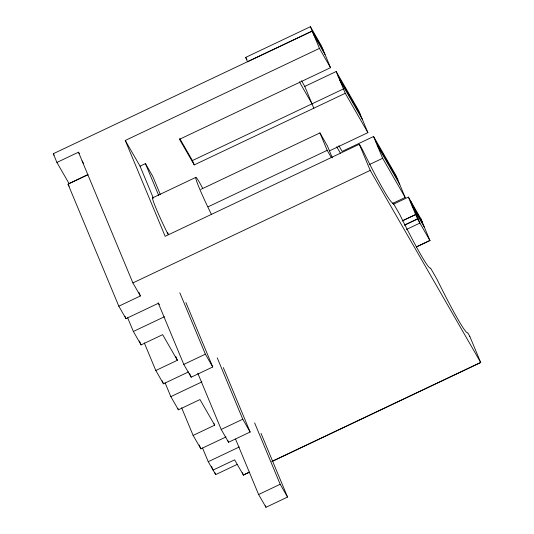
<?xml version="1.0" encoding="UTF-8"?>
<svg xmlns="http://www.w3.org/2000/svg" width="534" height="534" viewBox="0 0 534 534"><rect width="100%" height="100%" fill="white"/><g stroke="black" fill="none" stroke-linecap="round" stroke-linejoin="round"><path stroke-width="0.8" d="M323.277 50.263L312.236 31.059L247.509 61.744L245.693 57.392L310.421 26.7L321.461 45.904L330.533 67.691L179.504 139.301L194.229 164.906L345.264 93.296L367.886 132.646L329.565 150.815M87.629 174.705L69.033 183.529L56.904 162.436L53.28 153.719L312.236 31.059M56.904 162.436L78.478 152.21L79.292 153.612M469.833 336.4L467.731 332.735A77.931 4.826 64.6 0 1 436.959 279.229L430.531 268.055A77.931 4.826 64.6 0 1 399.766 214.548L393.124 203A77.931 4.826 64.6 0 1 362.352 149.493L359.335 144.247L165.16 236.315L125.263 140.462L319.439 48.394L330.533 67.691M159.332 304.647L158.518 303.219L125.984 318.644L118.822 306.196L68.038 184.197L88.123 174.678M301.49 80.727L304.76 86.415L336.186 71.516L358.841 110.905L367.886 132.646M125.263 140.462L140.042 166.161L145.428 163.604L152.791 176.407L160.36 194.596M179.738 138.5L192.42 160.554L343.449 88.938M152.704 197.814L195.858 177.355M200.851 189.376L319.939 132.913L327.302 145.715L332.348 157.844M208.106 206.805L327.195 150.341L331.28 157.457M392.45 203.514L405.173 197.487L396.101 175.706L373.566 136.51L342.14 151.409L338.863 145.722M369.168 164.679L382.638 158.291L405.173 197.487M78.478 152.21L132.893 282.92L370.222 170.386L480.72 362.539L272.02 461.496M118.822 306.196L140.395 295.963L138.8 292.131M393.445 204.202L408.41 197.106L420.865 218.76L422.681 223.119L410.225 201.458L408.41 197.106M127.639 317.737L133.353 331.474L164.412 316.749M133.353 331.474L141.076 344.897L162.65 334.664L177.375 360.276L155.801 370.503L144.3 342.881M404.719 224.968L417.495 218.907L429.937 240.547L416.386 246.968M404.618 225.121L418.089 218.733M406.427 229.48L419.898 223.092L410.826 201.311M416.333 246.875L429.883 240.454M183.796 364.408L205.376 354.175L212.739 366.978L191.159 377.211L183.796 364.408L158.144 302.785M155.801 370.503L163.451 383.806L188.589 371.884M165.106 382.891L170.827 396.629L201.879 381.903M170.827 396.629L178.396 409.798L199.97 399.565L214.695 425.177L193.121 435.404L181.627 407.782M221.203 429.449L242.776 419.223L250.139 432.026L228.565 442.252L221.203 429.449L197.794 373.219M193.121 435.404L200.864 448.867L226.002 436.945M202.519 447.953L208.24 461.696L239.292 446.971M208.24 461.696L215.669 474.613L237.243 464.38M243.337 474.98L249.365 472.123M271.966 461.403L480.667 362.452M211.464 466.242L213.059 470.08L234.633 459.847L243.384 475.073L249.411 472.21M258.61 494.497L280.183 484.265L287.546 497.067L265.972 507.3L258.61 494.497L235.521 439.035M338.002 75.868L360.657 115.257M375.382 140.863L397.917 180.058M325.093 54.622L314.052 35.411L310.421 26.7M336.186 71.516L339.818 80.227L362.473 119.616M377.198 145.221L399.732 184.417M410.225 201.458L412.034 205.817L424.443 227.384M299.334 81.789L312.016 103.843M336.707 146.783L340.385 153.171M245.693 57.392L246.922 59.521M82.109 160.921L83.684 163.671M132.893 282.92L140.395 295.963M53.28 153.719L54.114 155.167M68.038 184.197L69.193 186.206M420.865 218.76L429.937 240.547M469.78 336.307L480.72 362.539M412.034 205.817L417.495 218.907M373.566 136.51L382.638 158.291M339.818 80.227L345.264 93.296M312.183 30.965L319.439 48.394M359.335 144.247L370.222 170.386M304.76 86.415L313.832 108.202M319.939 132.913L327.195 150.341M192.42 160.554L194.229 164.906M261.033 433.388L287.546 497.067M254.631 422.888L280.183 484.265M145.428 163.604L158.678 195.431M140.042 166.161L153.291 197.987M167.569 232.357L168.517 234.626M223.312 367.572L250.139 432.026M217.225 357.84L242.776 419.223M185.905 302.531L212.739 366.978M179.824 292.792L205.376 354.175M265.331 505.758L265.972 507.3M242.376 472.677L243.384 475.073M227.925 440.717L228.565 442.252M214.054 423.642L214.695 425.177M189.557 373.359L191.159 377.211M175.779 356.438L177.375 360.276M214.708 472.31L215.669 474.613M199.275 445.056L200.864 448.867M177.755 408.263L178.396 409.798M162.176 380.749L163.451 383.806M139.474 341.059L141.076 344.897M125.029 316.355L125.984 318.644M211.284 214.061A29.904 1.849 64.6 0 1 196.492 180.779A29.904 1.849 64.6 0 1 202.526 187.995M168.137 234.519A29.904 1.849 64.6 0 1 153.111 198.054M415.666 214.528L402.195 220.916L415.679 214.548"/></g></svg>
